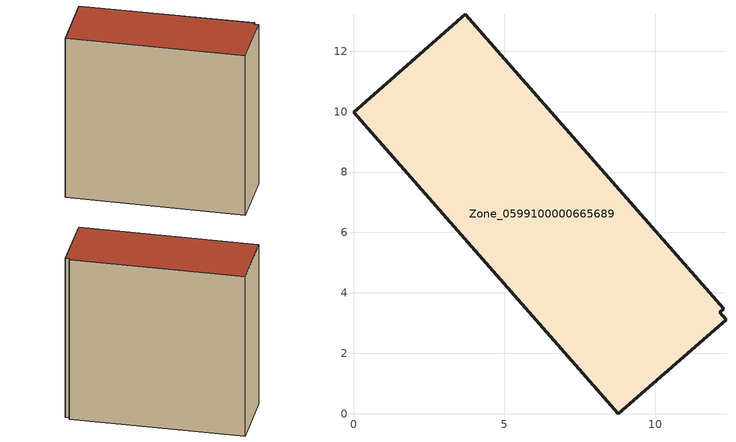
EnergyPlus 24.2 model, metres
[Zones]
Zone_0599100000665689
 floor ground (C_G): 0,9.98 3.7,13.22 12.27,3.48 12.12,3.35 12.34,3.11 8.76,0 z0
 wall outside (C_F): 3.7,13.22 0,9.98 8.76,0 12.34,3.11 12.12,3.35 12.27,3.48 3.7,13.22 z0:13.17
 roof outside (C_R): 8.76,0 12.34,3.11 12.12,3.35 12.27,3.48 3.7,13.22 0,9.98 z13.17
[BUILDING]
Pand.0599100000665689: North Axis=0; Terrain=City; Loads Convergence Tolerance Value=0.04; Temperature Convergence Tolerance Value=0.4; Solar Distribution=FullExterior; Maximum Number of Warmup Days=25; Minimum Number of Warmup Days=1
[Site:Location]
Rotterdam.The.Hague.AP_ZH_NLD Design_Conditions: Latitude=51.96; Longitude=4.45; Time Zone=1; Elevation=-4.5
[SITE:GROUNDTEMPERATURE:BUILDINGSURFACE]
18, 18, 18, 18, 18, 18, 18, 18, 18, 18, 18, 18
[MATERIAL] Thermal Absorptance=0.9; Solar Absorptance=0.7; Visible Absorptance=0.7
Name | Roughness | Thickness | Conductivity | Density | Specific Heat
G.TI.1946 | MediumSmooth | 0.15 | 1 | 540 | 1210
F.TI.1946 | Rough | 0.3 | 0.857143 | 1920 | 840
R.TI.1946 | MediumRough | 0.2 | 0.1 | 1500 | 1000
[CONSTRUCTION]
C_G: G.TI.1946
C_F: F.TI.1946
C_R: R.TI.1946
[ZONE]
Zone_0599100000665689: Type=1; Multiplier=1; Ceiling Height=Autocalculate; Volume=Autocalculate; Floor Area=autocalculate; Part of Total Floor Area=Yes
[ZONEINFILTRATION:DESIGNFLOWRATE]
Infil_Zone_0599100000665689: Zone or ZoneList or Space or SpaceList=Zone_0599100000665689; Schedule=AlwaysOn; Design Flow Rate Calculation Method=Flow/Area; Flow Rate per Floor Area=0.003; Constant Term Coefficient=1; Temperature Term Coefficient=0; Velocity Term Coefficient=0; Velocity Squared Term Coefficient=0
[HVACTEMPLATE:ZONE:IDEALLOADSAIRSYSTEM]
Zone_0599100000665689: Maximum Heating Supply Air Temperature=50; Minimum Cooling Supply Air Temperature=13; Maximum Heating Supply Air Humidity Ratio=0.0156; Minimum Cooling Supply Air Humidity Ratio=0.0077; Heating Limit=NoLimit; Cooling Limit=NoLimit; Dehumidification Control Type=ConstantSensibleHeatRatio; Cooling Sensible Heat Ratio=0.7; Dehumidification Setpoint=60; Humidification Control Type=None; Humidification Setpoint=30; Outdoor Air Method=None; Outdoor Air Flow Rate per Person=0.00944; Outdoor Air Flow Rate per Zone Floor Area=0; Outdoor Air Flow Rate per Zone=0; Demand Controlled Ventilation Type=None; Outdoor Air Economizer Type=NoEconomizer; Heat Recovery Type=None; Sensible Heat Recovery Effectiveness=0.7; Latent Heat Recovery Effectiveness=0.65
[ZONECONTROL:THERMOSTAT]
ThermostatControl_Zone_0599100000665689: Zone or ZoneList=Zone_0599100000665689; Control Type Schedule=DualSetpointControlType; Control 1=Thermostat_Zone_0599100000665689; Temperature Difference Between Cutout And Setpoint=0
[THERMOSTATSETPOINT:DUALSETPOINT]
Thermostat_Zone_0599100000665689: Heating Setpoint Temperature Schedule=HeatingSetpoint_Zone_0599100000665689; Cooling Setpoint Temperature Schedule=CoolingSetpoint_Zone_0599100000665689
[SCHEDULE:COMPACT]
HeatingSetpoint_Zone_0599100000665689: Through: 12/31, For: AllDays, Until: 24:00, 21
CoolingSetpoint_Zone_0599100000665689: Through: 12/31, For: AllDays, Until: 24:00, 24
DualSetpointControlType: Through: 12/31, For: AllDays, Until: 24:00, 4
AlwaysOn: Through: 12/31, For: AllDays, Until: 24:00, 1
